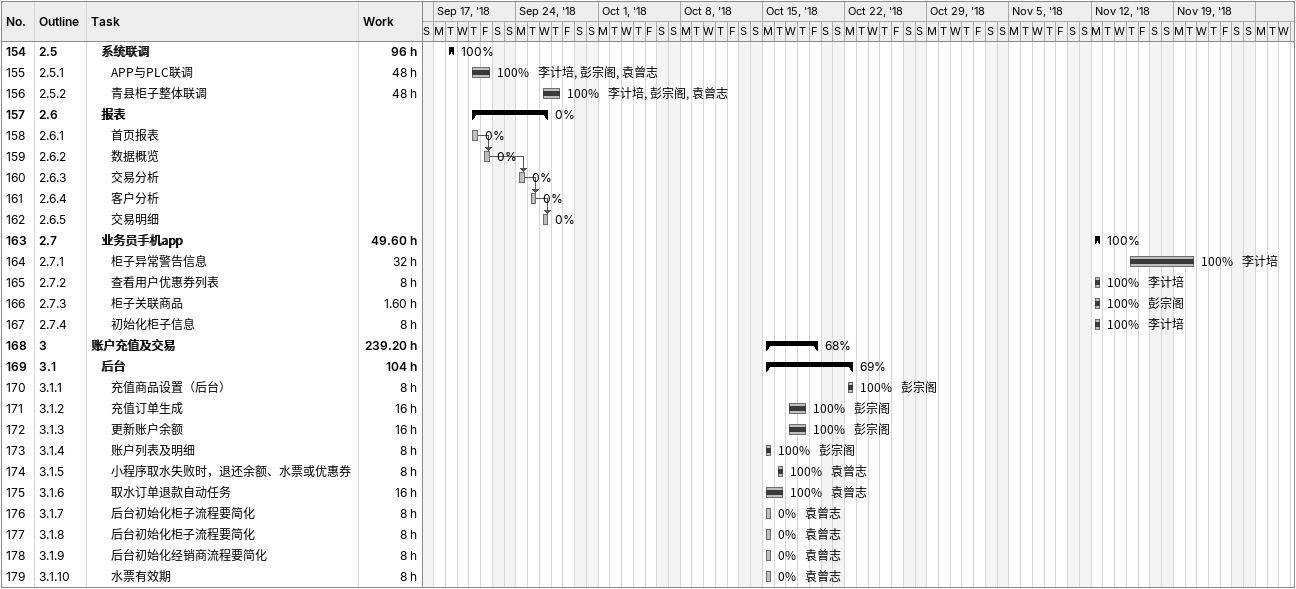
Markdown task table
| ID | WBS | Task | Start | Finish | Predecessors | Resources | % complete | Work (h) |
|---|---|---|---|---|---|---|---|---|
| 154 | 2.5 | **系统联调** | 2018-09-18 | 2018-09-18 |  |  | 100 | 96 |
| 155 | 2.5.1 | APP与PLC联调 | 2018-09-20 | 2018-09-21 |  | 李计培, 彭宗阁, 袁曾志 | 100 | 48 |
| 156 | 2.5.2 | 青县柜子整体联调 | 2018-09-26 | 2018-09-27 |  | 李计培, 彭宗阁, 袁曾志 | 100 | 48 |
| 157 | 2.6 | **报表** | 2018-09-20 | 2018-09-26 |  |  | 0 |  |
| 158 | 2.6.1 | 首页报表 | 2018-09-20 | 2018-09-20 |  |  | 0 |  |
| 159 | 2.6.2 | 数据概览 | 2018-09-21 | 2018-09-21 | 158 |  | 0 |  |
| 160 | 2.6.3 | 交易分析 | 2018-09-24 | 2018-09-24 | 159 |  | 0 |  |
| 161 | 2.6.4 | 客户分析 | 2018-09-25 | 2018-09-25 | 160 |  | 0 |  |
| 162 | 2.6.5 | 交易明细 | 2018-09-26 | 2018-09-26 | 161 |  | 0 |  |
| 163 | 2.7 | **业务员手机app** | 2018-11-12 | 2018-11-12 |  |  | 100 | 49.60 |
| 164 | 2.7.1 | 柜子异常警告信息 | 2018-11-15 | 2018-11-20 |  | 李计培 | 100 | 32 |
| 165 | 2.7.2 | 查看用户优惠券列表 | 2018-11-12 | 2018-11-12 |  | 李计培 | 100 | 8 |
| 166 | 2.7.3 | 柜子关联商品 | 2018-11-12 | 2018-11-12 |  | 彭宗阁 | 100 | 1.60 |
| 167 | 2.7.4 | 初始化柜子信息 | 2018-11-12 | 2018-11-12 |  | 李计培 | 100 | 8 |
| 168 | 3 | **账户充值及交易** | 2018-10-15 | 2018-10-19 |  |  | 68 | 239.20 |
| 169 | 3.1 | **后台** | 2018-10-15 | 2018-10-22 |  |  | 69 | 104 |
| 170 | 3.1.1 | 充值商品设置（后台） | 2018-10-22 | 2018-10-22 |  | 彭宗阁 | 100 | 8 |
| 171 | 3.1.2 | 充值订单生成 | 2018-10-17 | 2018-10-18 |  | 彭宗阁 | 100 | 16 |
| 172 | 3.1.3 | 更新账户余额 | 2018-10-17 | 2018-10-18 |  | 彭宗阁 | 100 | 16 |
| 173 | 3.1.4 | 账户列表及明细 | 2018-10-15 | 2018-10-15 |  | 彭宗阁 | 100 | 8 |
| 174 | 3.1.5 | 小程序取水失败时，退还余额、水票或优惠券 | 2018-10-16 | 2018-10-16 |  | 袁曾志 | 100 | 8 |
| 175 | 3.1.6 | 取水订单退款自动任务 | 2018-10-15 | 2018-10-16 |  | 袁曾志 | 100 | 16 |
| 176 | 3.1.7 | 后台初始化柜子流程要简化 | 2018-10-15 | 2018-10-15 |  | 袁曾志 | 0 | 8 |
| 177 | 3.1.8 | 后台初始化柜子流程要简化 | 2018-10-15 | 2018-10-15 |  | 袁曾志 | 0 | 8 |
| 178 | 3.1.9 | 后台初始化经销商流程要简化 | 2018-10-15 | 2018-10-15 |  | 袁曾志 | 0 | 8 |
| 179 | 3.1.10 | 水票有效期 | 2018-10-15 | 2018-10-15 |  | 袁曾志 | 0 | 8 |
